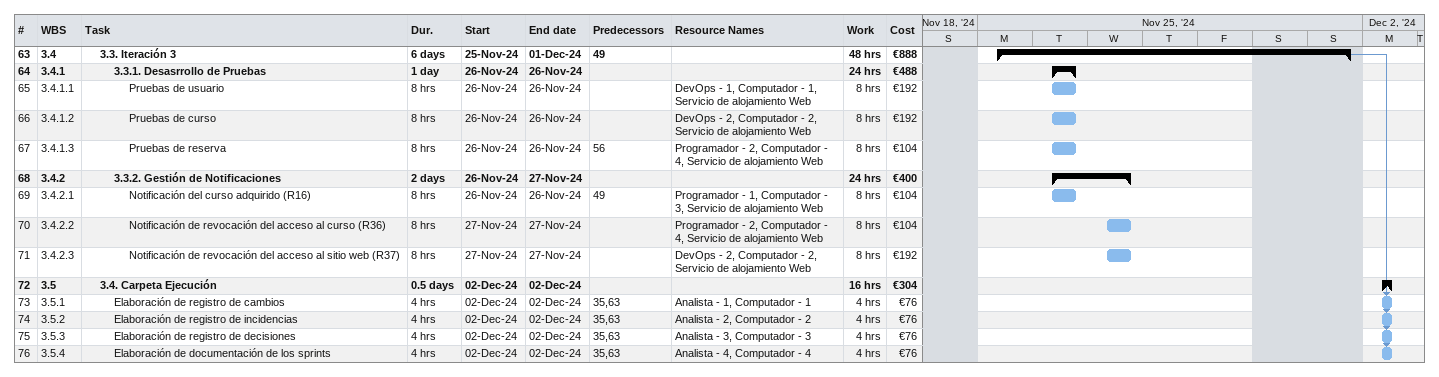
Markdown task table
| ID | WBS | Task | Duration | Start | Finish | Predecessors | Resources | Work (h) | Cost (€) |
|---|---|---|---|---|---|---|---|---|---|
| 63 | 3.4 | **3.3. Iteración 3** | 6d | 2024-11-25 | 2024-12-01 | 49 |  | 48 | 888 |
| 64 | 3.4.1 | **3.3.1. Desasrrollo de Pruebas** | 1d | 2024-11-26 | 2024-11-26 |  |  | 24 | 488 |
| 65 | 3.4.1.1 | Pruebas de usuario | 8h | 2024-11-26 | 2024-11-26 |  | DevOps - 1, Computador - 1, Servicio de alojamiento Web | 8 | 192 |
| 66 | 3.4.1.2 | Pruebas de curso | 8h | 2024-11-26 | 2024-11-26 |  | DevOps - 2, Computador - 2, Servicio de alojamiento Web | 8 | 192 |
| 67 | 3.4.1.3 | Pruebas de reserva | 8h | 2024-11-26 | 2024-11-26 | 56 | Programador - 2, Computador - 4, Servicio de alojamiento Web | 8 | 104 |
| 68 | 3.4.2 | **3.3.2. Gestión de Notificaciones** | 2d | 2024-11-26 | 2024-11-27 |  |  | 24 | 400 |
| 69 | 3.4.2.1 | Notificación del curso adquirido (R16) | 8h | 2024-11-26 | 2024-11-26 | 49 | Programador - 1, Computador - 3, Servicio de alojamiento Web | 8 | 104 |
| 70 | 3.4.2.2 | Notificación de revocación del acceso al curso (R36) | 8h | 2024-11-27 | 2024-11-27 |  | Programador - 2, Computador - 4, Servicio de alojamiento Web | 8 | 104 |
| 71 | 3.4.2.3 | Notificación de revocación del acceso al sitio web (R37) | 8h | 2024-11-27 | 2024-11-27 |  | DevOps - 2, Computador - 2, Servicio de alojamiento Web | 8 | 192 |
| 72 | 3.5 | **3.4. Carpeta Ejecución** | 0.5d | 2024-12-02 | 2024-12-02 |  |  | 16 | 304 |
| 73 | 3.5.1 | Elaboración de registro de cambios | 4h | 2024-12-02 | 2024-12-02 | 35, 63 | Analista - 1, Computador - 1 | 4 | 76 |
| 74 | 3.5.2 | Elaboración de registro de incidencias | 4h | 2024-12-02 | 2024-12-02 | 35, 63 | Analista - 2, Computador - 2 | 4 | 76 |
| 75 | 3.5.3 | Elaboración de registro de decisiones | 4h | 2024-12-02 | 2024-12-02 | 35, 63 | Analista - 3, Computador - 3 | 4 | 76 |
| 76 | 3.5.4 | Elaboración de documentación de los sprints | 4h | 2024-12-02 | 2024-12-02 | 35, 63 | Analista - 4, Computador - 4 | 4 | 76 |
